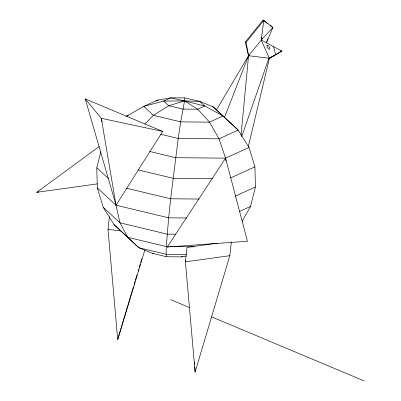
<?xml version="1.0" encoding="UTF-8"?>
<svg xmlns="http://www.w3.org/2000/svg" width="401" height="401" viewBox="0 0 401 401"><rect width="100%" height="100%" fill="white"/><g stroke="black" fill="none" stroke-linecap="round" stroke-linejoin="round"><path stroke-width="0.6" d="M186.194 256.044L181.483 256.871L166.55 256.735L152.45 253.352L138.836 247.733L127.759 237.317L119.984 222.816L116.029 205.217L116.039 203.999M128.245 115.503L125.994 116.531L143.758 106.375L157.302 100.21L170.746 97.864L184.605 97.874L184.55 100.937L180.696 121.884L178.224 138.465L170.661 198.786L168.661 217.838L166.29 246.555L166.079 254.264L166.55 256.735M241.046 135.338L248.56 55.739L245.297 42.04L263.031 20.05L263.803 20.376L261.226 40.035L281.873 51.097L268.986 58.631L269.342 58.255L261.226 40.035L261.502 37.007M144.826 250.049L117.709 339.537L108.004 229.362L109.408 216.685M217.242 243.171L187.016 247.382L185.412 261.873L195.117 372.048L229.833 255.683L231.367 241.798M248.309 146.661L269.467 58.105M186.33 254.445L166.079 254.264L138.836 247.733L114.059 224.62L103.202 207.262L97.313 187.874L96.791 167.763L100.791 151.844M242.094 221.247L250.545 206.425L255.432 186.966L254.916 166.861L249.026 147.468L238.169 130.109L213.392 106.997L199.778 101.378L184.605 97.874M185.863 260.099L185.412 261.873L229.833 255.683M117.709 339.537L133.458 286.755M134.175 284.354L135.067 281.357M135.428 280.154L137.037 274.755M138.109 271.156L138.646 269.357M139.363 266.961L140.255 263.958M140.616 262.76L141.869 258.56M241.653 136.751L268.936 57.939M267.908 38.757L266.429 42.822L272.906 27.474L263.803 20.376L246.069 42.366L248.56 55.739L224.465 117.413L238.169 130.109L219.011 138.831L178.224 138.465L160.766 134.28M216.41 109.954L248.56 55.739L262.845 38.125M97.313 187.874L116.029 205.217L162.666 131.413L85.258 98.907L116.029 205.217L168.661 217.838L186.816 217.999M144.851 124.024L153.448 115.353L168.751 105.704L184.55 100.937L204.791 106.024L197.783 109.217L182.851 109.082L168.751 105.704L163.733 101.057L184.55 100.937L199.778 101.378L204.791 106.024L223.081 115.979L209.538 122.145L180.696 121.884L153.448 115.353L143.758 106.375L163.733 101.057L170.746 97.864L184.55 100.937L197.783 109.217L209.538 122.145L219.011 138.831L225.568 158.149L247.437 241.247L167.287 247.006L225.568 158.149L249.026 147.468M261.226 40.035L272.906 27.474L270.214 25.654M97.368 183.879L36.782 192.325L99.303 146.43M155.718 101.197L157.302 100.21L158.55 100.21M268.986 58.631L275.607 54.676L273.617 46.671M280.65 51.062L281.873 51.097L269.342 58.255L248.56 55.739L249.793 55.569M230.455 177.994L254.916 166.861M235.116 196.219L255.432 186.966M239.171 211.603L250.545 206.425M181.483 256.871L182.56 256.379M36.782 192.325L38.606 191.904M280.64 51.268L281.873 51.097M167.287 247.006L168.525 246.831M169.758 246.66L171.613 246.399M212.47 178.625L173.031 178.275L137.939 169.859M199.192 199.041L170.661 198.786L126.46 188.189M175.914 234.209L167.172 234.129L119.984 222.816L103.202 207.262M167.528 246.565L166.29 246.555L127.759 237.317L114.059 224.62M169.999 246.59L194.099 246.805M152.45 253.352L153.668 253.387M108.004 229.362L121.032 230.941M162.666 131.413L101.308 118.315L85.258 98.907M212.194 106.721L213.392 106.997L224.465 117.413M149.593 151.463L175.608 157.698L225.568 158.149L226.034 161.182M245.297 42.04L246.069 42.366M170.701 299.677L189.187 307.442M211.713 316.905L364.218 380.95M263.031 20.05L267.342 23.413M96.791 167.763L108.511 178.62M102.11 121.959L101.308 118.315L116.029 205.217M194.555 362.088L194.696 364.574M194.836 367.065L195.117 372.048M267.006 45.829L266.976 46.185A2.206 0.962 57.1 0 0 268.49 48.882L268.86 49.133A2.206 0.962 57.1 0 0 269.833 48.882L269.863 48.531A2.206 0.962 57.1 0 0 268.535 45.995A2.206 0.962 57.1 0 0 267.006 45.829"/></g></svg>
